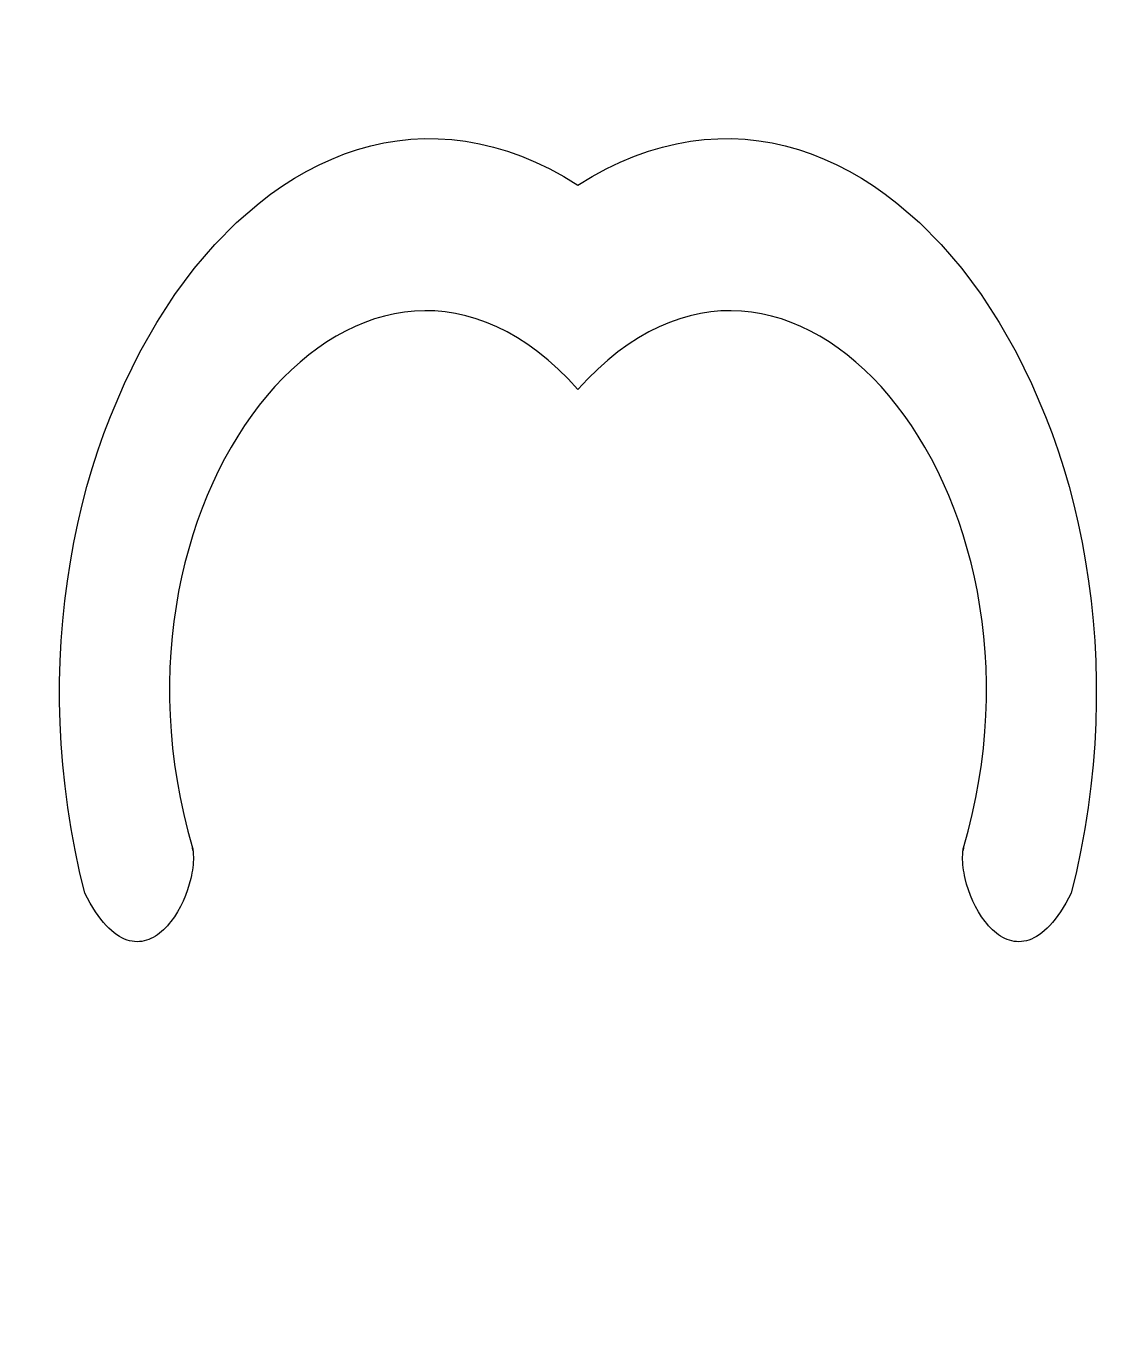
# Model space of a CAD drawing. Header units: centimetres. Extents: x -9.1 to 5.1, y -12.3 to 13.3.
# Drawn here: x -3.985 to -2.756, y 5.978 to 7.458 of the extents above; entities that cross this region are included whole.
import ezdxf

# ---------------------------------------------------------------- set-up
doc = ezdxf.new("R2010")
doc.units = ezdxf.units.CM
doc.header["$MEASUREMENT"] = 0
doc.layers.add('layer 1', color=7, linetype='Continuous')

msp = doc.modelspace()

# ---------------------------------------------------------------- linework, layer by layer
at = {"layer": 'layer 1', "color": 177}
for points, knots in [([(5.08841, 0.68839), (5.08841, 0.68839), (-9.09402, 0.68839), (-9.09402, 0.68839), (-9.09402, 0.68839), (-9.09402, 0.68839), (-9.09402, 13.34418), (-9.09402, 13.34418), (-9.09402, 13.34418), (-9.09402, 13.34418), (5.0911, 13.34418), (5.0911, 13.34418), (5.0911, 13.34418), (5.0911, 13.34418), (5.0911, 0.68839), (5.0911, 0.68839), (5.0911, 0.68839), (5.0911, 0.68839), (5.08841, 0.68839), (5.08841, 0.68839)], [0, 0, 0, 0, 0.1666667, 0.1666667, 0.1666667, 0.1666667, 0.3333333, 0.3333333, 0.3333333, 0.3333333, 0.5, 0.5, 0.5, 0.5, 0.6666667, 0.6666667, 0.6666667, 0.6666667, 1, 1, 1, 1]), ([(-3.36368, 7.27854), (-3.36368, 7.27854), (-3.37958, 7.28825), (-3.37958, 7.28825), (-3.37958, 7.28825), (-3.37958, 7.28825), (-3.39546, 7.29694), (-3.39546, 7.29694), (-3.39546, 7.29694), (-3.39546, 7.29694), (-3.41135, 7.30459), (-3.41135, 7.30459), (-3.41135, 7.30459), (-3.41135, 7.30459), (-3.42721, 7.31125), (-3.42721, 7.31125), (-3.42721, 7.31125), (-3.42721, 7.31125), (-3.44304, 7.31692), (-3.44304, 7.31692), (-3.44304, 7.31692), (-3.44304, 7.31692), (-3.45883, 7.32162), (-3.45883, 7.32162), (-3.45883, 7.32162), (-3.45883, 7.32162), (-3.47455, 7.32537), (-3.47455, 7.32537), (-3.47455, 7.32537), (-3.47455, 7.32537), (-3.49023, 7.32817), (-3.49023, 7.32817), (-3.49023, 7.32817), (-3.49023, 7.32817), (-3.50581, 7.33006), (-3.50581, 7.33006), (-3.50581, 7.33006), (-3.50581, 7.33006), (-3.52131, 7.33103), (-3.52131, 7.33103), (-3.52131, 7.33103), (-3.52131, 7.33103), (-3.53672, 7.33112), (-3.53672, 7.33112), (-3.53672, 7.33112), (-3.53672, 7.33112), (-3.55202, 7.33033), (-3.55202, 7.33033), (-3.55202, 7.33033), (-3.55202, 7.33033), (-3.56721, 7.32868), (-3.56721, 7.32868), (-3.56721, 7.32868), (-3.56721, 7.32868), (-3.58224, 7.3262), (-3.58224, 7.3262), (-3.58224, 7.3262), (-3.58224, 7.3262), (-3.59714, 7.32287), (-3.59714, 7.32287), (-3.59714, 7.32287), (-3.59714, 7.32287), (-3.61189, 7.31875), (-3.61189, 7.31875), (-3.61189, 7.31875), (-3.61189, 7.31875), (-3.62647, 7.31382), (-3.62647, 7.31382), (-3.62647, 7.31382), (-3.62647, 7.31382), (-3.64087, 7.30812), (-3.64087, 7.30812), (-3.64087, 7.30812), (-3.64087, 7.30812), (-3.65508, 7.30166), (-3.65508, 7.30166), (-3.65508, 7.30166), (-3.65508, 7.30166), (-3.66909, 7.29445), (-3.66909, 7.29445), (-3.66909, 7.29445), (-3.66909, 7.29445), (-3.68289, 7.28651), (-3.68289, 7.28651), (-3.68289, 7.28651), (-3.68289, 7.28651), (-3.69648, 7.27785), (-3.69648, 7.27785), (-3.69648, 7.27785), (-3.69648, 7.27785), (-3.70984, 7.2685), (-3.70984, 7.2685), (-3.70984, 7.2685), (-3.70984, 7.2685), (-3.72294, 7.25847), (-3.72294, 7.25847), (-3.72294, 7.25847), (-3.72294, 7.25847), (-3.74837, 7.23641), (-3.74837, 7.23641), (-3.74837, 7.23641), (-3.74837, 7.23641), (-3.77269, 7.21181), (-3.77269, 7.21181), (-3.77269, 7.21181), (-3.77269, 7.21181), (-3.79583, 7.1848), (-3.79583, 7.1848), (-3.79583, 7.1848), (-3.79583, 7.1848), (-3.81768, 7.15552), (-3.81768, 7.15552), (-3.81768, 7.15552), (-3.81768, 7.15552), (-3.83814, 7.12407), (-3.83814, 7.12407), (-3.83814, 7.12407), (-3.83814, 7.12407), (-3.85713, 7.09061), (-3.85713, 7.09061), (-3.85713, 7.09061), (-3.85713, 7.09061), (-3.87459, 7.05524), (-3.87459, 7.05524), (-3.87459, 7.05524), (-3.87459, 7.05524), (-3.89038, 7.01811), (-3.89038, 7.01811), (-3.89038, 7.01811), (-3.89038, 7.01811), (-3.89764, 6.99892), (-3.89764, 6.99892), (-3.89764, 6.99892), (-3.89764, 6.99892), (-3.90445, 6.97934), (-3.90445, 6.97934), (-3.90445, 6.97934), (-3.90445, 6.97934), (-3.9108, 6.95936), (-3.9108, 6.95936), (-3.9108, 6.95936), (-3.9108, 6.95936), (-3.91669, 6.93904), (-3.91669, 6.93904), (-3.91669, 6.93904), (-3.91669, 6.93904), (-3.9221, 6.91837), (-3.9221, 6.91837), (-3.9221, 6.91837), (-3.9221, 6.91837), (-3.92703, 6.89737), (-3.92703, 6.89737), (-3.92703, 6.89737), (-3.92703, 6.89737), (-3.93144, 6.87605), (-3.93144, 6.87605), (-3.93144, 6.87605), (-3.93144, 6.87605), (-3.93535, 6.85443), (-3.93535, 6.85443), (-3.93535, 6.85443), (-3.93535, 6.85443), (-3.93874, 6.83253), (-3.93874, 6.83253), (-3.93874, 6.83253), (-3.93874, 6.83253), (-3.94159, 6.81037), (-3.94159, 6.81037), (-3.94159, 6.81037), (-3.94159, 6.81037), (-3.9439, 6.78795), (-3.9439, 6.78795), (-3.9439, 6.78795), (-3.9439, 6.78795), (-3.94566, 6.7653), (-3.94566, 6.7653), (-3.94566, 6.7653), (-3.94566, 6.7653), (-3.94684, 6.74244), (-3.94684, 6.74244), (-3.94684, 6.74244), (-3.94684, 6.74244), (-3.94746, 6.71937), (-3.94746, 6.71937), (-3.94746, 6.71937), (-3.94746, 6.71937), (-3.94747, 6.69611), (-3.94747, 6.69611), (-3.94747, 6.69611), (-3.94747, 6.69611), (-3.94689, 6.67268), (-3.94689, 6.67268), (-3.94689, 6.67268), (-3.94689, 6.67268), (-3.94569, 6.64911), (-3.94569, 6.64911), (-3.94569, 6.64911), (-3.94569, 6.64911), (-3.94387, 6.62539), (-3.94387, 6.62539), (-3.94387, 6.62539), (-3.94387, 6.62539), (-3.94141, 6.60154), (-3.94141, 6.60154), (-3.94141, 6.60154), (-3.94141, 6.60154), (-3.93831, 6.57761), (-3.93831, 6.57761), (-3.93831, 6.57761), (-3.93831, 6.57761), (-3.93456, 6.55356), (-3.93456, 6.55356), (-3.93456, 6.55356), (-3.93456, 6.55356), (-3.93014, 6.52945), (-3.93014, 6.52945), (-3.93014, 6.52945), (-3.93014, 6.52945), (-3.92504, 6.50529), (-3.92504, 6.50529), (-3.92504, 6.50529), (-3.92504, 6.50529), (-3.91925, 6.48107), (-3.91925, 6.48107), (-3.91925, 6.48107), (-3.91925, 6.48107), (-3.91317, 6.46987), (-3.91317, 6.46987), (-3.91317, 6.46987), (-3.91317, 6.46987), (-3.91013, 6.46481), (-3.91013, 6.46481), (-3.91013, 6.46481), (-3.91013, 6.46481), (-3.90709, 6.4601), (-3.90709, 6.4601), (-3.90709, 6.4601), (-3.90709, 6.4601), (-3.90405, 6.45572), (-3.90405, 6.45572), (-3.90405, 6.45572), (-3.90405, 6.45572), (-3.90103, 6.4517), (-3.90103, 6.4517), (-3.90103, 6.4517), (-3.90103, 6.4517), (-3.898, 6.44799), (-3.898, 6.44799), (-3.898, 6.44799), (-3.898, 6.44799), (-3.89501, 6.4446), (-3.89501, 6.4446), (-3.89501, 6.4446), (-3.89501, 6.4446), (-3.89201, 6.44154), (-3.89201, 6.44154), (-3.89201, 6.44154), (-3.89201, 6.44154), (-3.88902, 6.43876), (-3.88902, 6.43876), (-3.88902, 6.43876), (-3.88902, 6.43876), (-3.88606, 6.4363), (-3.88606, 6.4363), (-3.88606, 6.4363), (-3.88606, 6.4363), (-3.88311, 6.43412), (-3.88311, 6.43412), (-3.88311, 6.43412), (-3.88311, 6.43412), (-3.88018, 6.43222), (-3.88018, 6.43222), (-3.88018, 6.43222), (-3.88018, 6.43222), (-3.87726, 6.4306), (-3.87726, 6.4306), (-3.87726, 6.4306), (-3.87726, 6.4306), (-3.87438, 6.42925), (-3.87438, 6.42925), (-3.87438, 6.42925), (-3.87438, 6.42925), (-3.87151, 6.42815), (-3.87151, 6.42815), (-3.87151, 6.42815), (-3.87151, 6.42815), (-3.86867, 6.42731), (-3.86867, 6.42731), (-3.86867, 6.42731), (-3.86867, 6.42731), (-3.86586, 6.42671), (-3.86586, 6.42671), (-3.86586, 6.42671), (-3.86586, 6.42671), (-3.86307, 6.42635), (-3.86307, 6.42635), (-3.86307, 6.42635), (-3.86307, 6.42635), (-3.86032, 6.42623), (-3.86032, 6.42623), (-3.86032, 6.42623), (-3.86032, 6.42623), (-3.85762, 6.42631), (-3.85762, 6.42631), (-3.85762, 6.42631), (-3.85762, 6.42631), (-3.85493, 6.42661), (-3.85493, 6.42661), (-3.85493, 6.42661), (-3.85493, 6.42661), (-3.85228, 6.42712), (-3.85228, 6.42712), (-3.85228, 6.42712), (-3.85228, 6.42712), (-3.84969, 6.42784), (-3.84969, 6.42784), (-3.84969, 6.42784), (-3.84969, 6.42784), (-3.84712, 6.42874), (-3.84712, 6.42874), (-3.84712, 6.42874), (-3.84712, 6.42874), (-3.8446, 6.42982), (-3.8446, 6.42982), (-3.8446, 6.42982), (-3.8446, 6.42982), (-3.84212, 6.43109), (-3.84212, 6.43109), (-3.84212, 6.43109), (-3.84212, 6.43109), (-3.83969, 6.43251), (-3.83969, 6.43251), (-3.83969, 6.43251), (-3.83969, 6.43251), (-3.8373, 6.4341), (-3.8373, 6.4341), (-3.8373, 6.4341), (-3.8373, 6.4341), (-3.83497, 6.43584), (-3.83497, 6.43584), (-3.83497, 6.43584), (-3.83497, 6.43584), (-3.8327, 6.43772), (-3.8327, 6.43772), (-3.8327, 6.43772), (-3.8327, 6.43772), (-3.83046, 6.43975), (-3.83046, 6.43975), (-3.83046, 6.43975), (-3.83046, 6.43975), (-3.82829, 6.44191), (-3.82829, 6.44191), (-3.82829, 6.44191), (-3.82829, 6.44191), (-3.82616, 6.44419), (-3.82616, 6.44419), (-3.82616, 6.44419), (-3.82616, 6.44419), (-3.8241, 6.44659), (-3.8241, 6.44659), (-3.8241, 6.44659), (-3.8241, 6.44659), (-3.8221, 6.44908), (-3.8221, 6.44908), (-3.8221, 6.44908), (-3.8221, 6.44908), (-3.8183, 6.45438), (-3.8183, 6.45438), (-3.8183, 6.45438), (-3.8183, 6.45438), (-3.81474, 6.46001), (-3.81474, 6.46001), (-3.81474, 6.46001), (-3.81474, 6.46001), (-3.81146, 6.46592), (-3.81146, 6.46592), (-3.81146, 6.46592), (-3.81146, 6.46592), (-3.80849, 6.47206), (-3.80849, 6.47206), (-3.80849, 6.47206), (-3.80849, 6.47206), (-3.80582, 6.47834), (-3.80582, 6.47834), (-3.80582, 6.47834), (-3.80582, 6.47834), (-3.80347, 6.48473), (-3.80347, 6.48473), (-3.80347, 6.48473), (-3.80347, 6.48473), (-3.80144, 6.49116), (-3.80144, 6.49116), (-3.80144, 6.49116), (-3.80144, 6.49116), (-3.79975, 6.49754), (-3.79975, 6.49754), (-3.79975, 6.49754), (-3.79975, 6.49754), (-3.79907, 6.5007), (-3.79907, 6.5007), (-3.79907, 6.5007), (-3.79907, 6.5007), (-3.79845, 6.50384), (-3.79845, 6.50384), (-3.79845, 6.50384), (-3.79845, 6.50384), (-3.79794, 6.50694), (-3.79794, 6.50694), (-3.79794, 6.50694), (-3.79794, 6.50694), (-3.79752, 6.51), (-3.79752, 6.51), (-3.79752, 6.51), (-3.79752, 6.51), (-3.7972, 6.513), (-3.7972, 6.513), (-3.7972, 6.513), (-3.7972, 6.513), (-3.79699, 6.51595), (-3.79699, 6.51595), (-3.79699, 6.51595), (-3.79699, 6.51595), (-3.79688, 6.51884), (-3.79688, 6.51884), (-3.79688, 6.51884), (-3.79688, 6.51884), (-3.79685, 6.52164), (-3.79685, 6.52164), (-3.79685, 6.52164), (-3.79685, 6.52164), (-3.79694, 6.52435), (-3.79694, 6.52435), (-3.79694, 6.52435), (-3.79694, 6.52435), (-3.79714, 6.52699), (-3.79714, 6.52699), (-3.79714, 6.52699), (-3.79714, 6.52699), (-3.79728, 6.52826), (-3.79728, 6.52826), (-3.79728, 6.52826), (-3.79728, 6.52826), (-3.79745, 6.52953), (-3.79745, 6.52953), (-3.79745, 6.52953), (-3.79745, 6.52953), (-3.79787, 6.53195), (-3.79787, 6.53195), (-3.79787, 6.53195), (-3.79787, 6.53195), (-3.79745, 6.52953), (-3.79745, 6.52953), (-3.79745, 6.52953), (-3.79745, 6.52953), (-3.79764, 6.53074), (-3.79764, 6.53074), (-3.79764, 6.53074), (-3.79764, 6.53074), (-3.79787, 6.53195), (-3.79787, 6.53195), (-3.79787, 6.53195), (-3.79787, 6.53195), (-3.80314, 6.55089), (-3.80314, 6.55089), (-3.80314, 6.55089), (-3.80314, 6.55089), (-3.80778, 6.56977), (-3.80778, 6.56977), (-3.80778, 6.56977), (-3.80778, 6.56977), (-3.8118, 6.58859), (-3.8118, 6.58859), (-3.8118, 6.58859), (-3.8118, 6.58859), (-3.81523, 6.60734), (-3.81523, 6.60734), (-3.81523, 6.60734), (-3.81523, 6.60734), (-3.81805, 6.62598), (-3.81805, 6.62598), (-3.81805, 6.62598), (-3.81805, 6.62598), (-3.8203, 6.64451), (-3.8203, 6.64451), (-3.8203, 6.64451), (-3.8203, 6.64451), (-3.82199, 6.66292), (-3.82199, 6.66292), (-3.82199, 6.66292), (-3.82199, 6.66292), (-3.82311, 6.6812), (-3.82311, 6.6812), (-3.82311, 6.6812), (-3.82311, 6.6812), (-3.82369, 6.69931), (-3.82369, 6.69931), (-3.82369, 6.69931), (-3.82369, 6.69931), (-3.82374, 6.71727), (-3.82374, 6.71727), (-3.82374, 6.71727), (-3.82374, 6.71727), (-3.82325, 6.73504), (-3.82325, 6.73504), (-3.82325, 6.73504), (-3.82325, 6.73504), (-3.82228, 6.75261), (-3.82228, 6.75261), (-3.82228, 6.75261), (-3.82228, 6.75261), (-3.82079, 6.76999), (-3.82079, 6.76999), (-3.82079, 6.76999), (-3.82079, 6.76999), (-3.81883, 6.78713), (-3.81883, 6.78713), (-3.81883, 6.78713), (-3.81883, 6.78713), (-3.81638, 6.80403), (-3.81638, 6.80403), (-3.81638, 6.80403), (-3.81638, 6.80403), (-3.81348, 6.82069), (-3.81348, 6.82069), (-3.81348, 6.82069), (-3.81348, 6.82069), (-3.81013, 6.83709), (-3.81013, 6.83709), (-3.81013, 6.83709), (-3.81013, 6.83709), (-3.80633, 6.8532), (-3.80633, 6.8532), (-3.80633, 6.8532), (-3.80633, 6.8532), (-3.80212, 6.86902), (-3.80212, 6.86902), (-3.80212, 6.86902), (-3.80212, 6.86902), (-3.79749, 6.88453), (-3.79749, 6.88453), (-3.79749, 6.88453), (-3.79749, 6.88453), (-3.79247, 6.89972), (-3.79247, 6.89972), (-3.79247, 6.89972), (-3.79247, 6.89972), (-3.78702, 6.91458), (-3.78702, 6.91458), (-3.78702, 6.91458), (-3.78702, 6.91458), (-3.78122, 6.92909), (-3.78122, 6.92909), (-3.78122, 6.92909), (-3.78122, 6.92909), (-3.77506, 6.94323), (-3.77506, 6.94323), (-3.77506, 6.94323), (-3.77506, 6.94323), (-3.76853, 6.95699), (-3.76853, 6.95699), (-3.76853, 6.95699), (-3.76853, 6.95699), (-3.76166, 6.97036), (-3.76166, 6.97036), (-3.76166, 6.97036), (-3.76166, 6.97036), (-3.75446, 6.98332), (-3.75446, 6.98332), (-3.75446, 6.98332), (-3.75446, 6.98332), (-3.74693, 6.99587), (-3.74693, 6.99587), (-3.74693, 6.99587), (-3.74693, 6.99587), (-3.73911, 7.00798), (-3.73911, 7.00798), (-3.73911, 7.00798), (-3.73911, 7.00798), (-3.73099, 7.01964), (-3.73099, 7.01964), (-3.73099, 7.01964), (-3.73099, 7.01964), (-3.72259, 7.03084), (-3.72259, 7.03084), (-3.72259, 7.03084), (-3.72259, 7.03084), (-3.71391, 7.04157), (-3.71391, 7.04157), (-3.71391, 7.04157), (-3.71391, 7.04157), (-3.70496, 7.05179), (-3.70496, 7.05179), (-3.70496, 7.05179), (-3.70496, 7.05179), (-3.69578, 7.06151), (-3.69578, 7.06151), (-3.69578, 7.06151), (-3.69578, 7.06151), (-3.68635, 7.07071), (-3.68635, 7.07071), (-3.68635, 7.07071), (-3.68635, 7.07071), (-3.67672, 7.07939), (-3.67672, 7.07939), (-3.67672, 7.07939), (-3.67672, 7.07939), (-3.66686, 7.08752), (-3.66686, 7.08752), (-3.66686, 7.08752), (-3.66686, 7.08752), (-3.65681, 7.09507), (-3.65681, 7.09507), (-3.65681, 7.09507), (-3.65681, 7.09507), (-3.64655, 7.10207), (-3.64655, 7.10207), (-3.64655, 7.10207), (-3.64655, 7.10207), (-3.63612, 7.10846), (-3.63612, 7.10846), (-3.63612, 7.10846), (-3.63612, 7.10846), (-3.62554, 7.11426), (-3.62554, 7.11426), (-3.62554, 7.11426), (-3.62554, 7.11426), (-3.61479, 7.11943), (-3.61479, 7.11943), (-3.61479, 7.11943), (-3.61479, 7.11943), (-3.6039, 7.12398), (-3.6039, 7.12398), (-3.6039, 7.12398), (-3.6039, 7.12398), (-3.59288, 7.12787), (-3.59288, 7.12787), (-3.59288, 7.12787), (-3.59288, 7.12787), (-3.58177, 7.13111), (-3.58177, 7.13111), (-3.58177, 7.13111), (-3.58177, 7.13111), (-3.57052, 7.13367), (-3.57052, 7.13367), (-3.57052, 7.13367), (-3.57052, 7.13367), (-3.55919, 7.13554), (-3.55919, 7.13554), (-3.55919, 7.13554), (-3.55919, 7.13554), (-3.54777, 7.13672), (-3.54777, 7.13672), (-3.54777, 7.13672), (-3.54777, 7.13672), (-3.53628, 7.13717), (-3.53628, 7.13717), (-3.53628, 7.13717), (-3.53628, 7.13717), (-3.52475, 7.13689), (-3.52475, 7.13689), (-3.52475, 7.13689), (-3.52475, 7.13689), (-3.51316, 7.13587), (-3.51316, 7.13587), (-3.51316, 7.13587), (-3.51316, 7.13587), (-3.50154, 7.13408), (-3.50154, 7.13408), (-3.50154, 7.13408), (-3.50154, 7.13408), (-3.48989, 7.13153), (-3.48989, 7.13153), (-3.48989, 7.13153), (-3.48989, 7.13153), (-3.47823, 7.12818), (-3.47823, 7.12818), (-3.47823, 7.12818), (-3.47823, 7.12818), (-3.46658, 7.12404), (-3.46658, 7.12404), (-3.46658, 7.12404), (-3.46658, 7.12404), (-3.45493, 7.11908), (-3.45493, 7.11908), (-3.45493, 7.11908), (-3.45493, 7.11908), (-3.44331, 7.1133), (-3.44331, 7.1133), (-3.44331, 7.1133), (-3.44331, 7.1133), (-3.43172, 7.10666), (-3.43172, 7.10666), (-3.43172, 7.10666), (-3.43172, 7.10666), (-3.4202, 7.09917), (-3.4202, 7.09917), (-3.4202, 7.09917), (-3.4202, 7.09917), (-3.40872, 7.0908), (-3.40872, 7.0908), (-3.40872, 7.0908), (-3.40872, 7.0908), (-3.39732, 7.08155), (-3.39732, 7.08155), (-3.39732, 7.08155), (-3.39732, 7.08155), (-3.386, 7.0714), (-3.386, 7.0714), (-3.386, 7.0714), (-3.386, 7.0714), (-3.37479, 7.06034), (-3.37479, 7.06034), (-3.37479, 7.06034), (-3.37479, 7.06034), (-3.36368, 7.04834), (-3.36368, 7.04834), (-3.36368, 7.04834), (-3.36368, 7.04834), (-3.35255, 7.06034), (-3.35255, 7.06034), (-3.35255, 7.06034), (-3.35255, 7.06034), (-3.34134, 7.0714), (-3.34134, 7.0714), (-3.34134, 7.0714), (-3.34134, 7.0714), (-3.33003, 7.08155), (-3.33003, 7.08155), (-3.33003, 7.08155), (-3.33003, 7.08155), (-3.31862, 7.0908), (-3.31862, 7.0908), (-3.31862, 7.0908), (-3.31862, 7.0908), (-3.30716, 7.09917), (-3.30716, 7.09917), (-3.30716, 7.09917), (-3.30716, 7.09917), (-3.29562, 7.10666), (-3.29562, 7.10666), (-3.29562, 7.10666), (-3.29562, 7.10666), (-3.28404, 7.1133), (-3.28404, 7.1133), (-3.28404, 7.1133), (-3.28404, 7.1133), (-3.27243, 7.11908), (-3.27243, 7.11908), (-3.27243, 7.11908), (-3.27243, 7.11908), (-3.26078, 7.12404), (-3.26078, 7.12404), (-3.26078, 7.12404), (-3.26078, 7.12404), (-3.24913, 7.12818), (-3.24913, 7.12818), (-3.24913, 7.12818), (-3.24913, 7.12818), (-3.23747, 7.13153), (-3.23747, 7.13153), (-3.23747, 7.13153), (-3.23747, 7.13153), (-3.22582, 7.13408), (-3.22582, 7.13408), (-3.22582, 7.13408), (-3.22582, 7.13408), (-3.2142, 7.13587), (-3.2142, 7.13587), (-3.2142, 7.13587), (-3.2142, 7.13587), (-3.20261, 7.13689), (-3.20261, 7.13689), (-3.20261, 7.13689), (-3.20261, 7.13689), (-3.19106, 7.13717), (-3.19106, 7.13717), (-3.19106, 7.13717), (-3.19106, 7.13717), (-3.17959, 7.13672), (-3.17959, 7.13672), (-3.17959, 7.13672), (-3.17959, 7.13672), (-3.16816, 7.13554), (-3.16816, 7.13554), (-3.16816, 7.13554), (-3.16816, 7.13554), (-3.15683, 7.13367), (-3.15683, 7.13367), (-3.15683, 7.13367), (-3.15683, 7.13367), (-3.14559, 7.13111), (-3.14559, 7.13111), (-3.14559, 7.13111), (-3.14559, 7.13111), (-3.13447, 7.12787), (-3.13447, 7.12787), (-3.13447, 7.12787), (-3.13447, 7.12787), (-3.12346, 7.12398), (-3.12346, 7.12398), (-3.12346, 7.12398), (-3.12346, 7.12398), (-3.11256, 7.11943), (-3.11256, 7.11943), (-3.11256, 7.11943), (-3.11256, 7.11943), (-3.10182, 7.11426), (-3.10182, 7.11426), (-3.10182, 7.11426), (-3.10182, 7.11426), (-3.09123, 7.10846), (-3.09123, 7.10846), (-3.09123, 7.10846), (-3.09123, 7.10846), (-3.08081, 7.10207), (-3.08081, 7.10207), (-3.08081, 7.10207), (-3.08081, 7.10207), (-3.07055, 7.09507), (-3.07055, 7.09507), (-3.07055, 7.09507), (-3.07055, 7.09507), (-3.0605, 7.08752), (-3.0605, 7.08752), (-3.0605, 7.08752), (-3.0605, 7.08752), (-3.05064, 7.07939), (-3.05064, 7.07939), (-3.05064, 7.07939), (-3.05064, 7.07939), (-3.04099, 7.07071), (-3.04099, 7.07071), (-3.04099, 7.07071), (-3.04099, 7.07071), (-3.03157, 7.06151), (-3.03157, 7.06151), (-3.03157, 7.06151), (-3.03157, 7.06151), (-3.02238, 7.05179), (-3.02238, 7.05179), (-3.02238, 7.05179), (-3.02238, 7.05179), (-3.01344, 7.04157), (-3.01344, 7.04157), (-3.01344, 7.04157), (-3.01344, 7.04157), (-3.00477, 7.03084), (-3.00477, 7.03084), (-3.00477, 7.03084), (-3.00477, 7.03084), (-2.99637, 7.01964), (-2.99637, 7.01964), (-2.99637, 7.01964), (-2.99637, 7.01964), (-2.98823, 7.00798), (-2.98823, 7.00798), (-2.98823, 7.00798), (-2.98823, 7.00798), (-2.98041, 6.99587), (-2.98041, 6.99587), (-2.98041, 6.99587), (-2.98041, 6.99587), (-2.97289, 6.98332), (-2.97289, 6.98332), (-2.97289, 6.98332), (-2.97289, 6.98332), (-2.9657, 6.97036), (-2.9657, 6.97036), (-2.9657, 6.97036), (-2.9657, 6.97036), (-2.95883, 6.95699), (-2.95883, 6.95699), (-2.95883, 6.95699), (-2.95883, 6.95699), (-2.9523, 6.94323), (-2.9523, 6.94323), (-2.9523, 6.94323), (-2.9523, 6.94323), (-2.94614, 6.92909), (-2.94614, 6.92909), (-2.94614, 6.92909), (-2.94614, 6.92909), (-2.94033, 6.91458), (-2.94033, 6.91458), (-2.94033, 6.91458), (-2.94033, 6.91458), (-2.93489, 6.89972), (-2.93489, 6.89972), (-2.93489, 6.89972), (-2.93489, 6.89972), (-2.92987, 6.88453), (-2.92987, 6.88453), (-2.92987, 6.88453), (-2.92987, 6.88453), (-2.92524, 6.86902), (-2.92524, 6.86902), (-2.92524, 6.86902), (-2.92524, 6.86902), (-2.92102, 6.8532), (-2.92102, 6.8532), (-2.92102, 6.8532), (-2.92102, 6.8532), (-2.91723, 6.83709), (-2.91723, 6.83709), (-2.91723, 6.83709), (-2.91723, 6.83709), (-2.91388, 6.82069), (-2.91388, 6.82069), (-2.91388, 6.82069), (-2.91388, 6.82069), (-2.91098, 6.80403), (-2.91098, 6.80403), (-2.91098, 6.80403), (-2.91098, 6.80403), (-2.90853, 6.78713), (-2.90853, 6.78713), (-2.90853, 6.78713), (-2.90853, 6.78713), (-2.90657, 6.76999), (-2.90657, 6.76999), (-2.90657, 6.76999), (-2.90657, 6.76999), (-2.90508, 6.75261), (-2.90508, 6.75261), (-2.90508, 6.75261), (-2.90508, 6.75261), (-2.90411, 6.73504), (-2.90411, 6.73504), (-2.90411, 6.73504), (-2.90411, 6.73504), (-2.90362, 6.71727), (-2.90362, 6.71727), (-2.90362, 6.71727), (-2.90362, 6.71727), (-2.90367, 6.69931), (-2.90367, 6.69931), (-2.90367, 6.69931), (-2.90367, 6.69931), (-2.90424, 6.6812), (-2.90424, 6.6812), (-2.90424, 6.6812), (-2.90424, 6.6812), (-2.90537, 6.66292), (-2.90537, 6.66292), (-2.90537, 6.66292), (-2.90537, 6.66292), (-2.90704, 6.64451), (-2.90704, 6.64451), (-2.90704, 6.64451), (-2.90704, 6.64451), (-2.90929, 6.62598), (-2.90929, 6.62598), (-2.90929, 6.62598), (-2.90929, 6.62598), (-2.91212, 6.60734), (-2.91212, 6.60734), (-2.91212, 6.60734), (-2.91212, 6.60734), (-2.91556, 6.58859), (-2.91556, 6.58859), (-2.91556, 6.58859), (-2.91556, 6.58859), (-2.91957, 6.56977), (-2.91957, 6.56977), (-2.91957, 6.56977), (-2.91957, 6.56977), (-2.92422, 6.55089), (-2.92422, 6.55089), (-2.92422, 6.55089), (-2.92422, 6.55089), (-2.92948, 6.53195), (-2.92948, 6.53195), (-2.92948, 6.53195), (-2.92948, 6.53195), (-2.92972, 6.53074), (-2.92972, 6.53074), (-2.92972, 6.53074), (-2.92972, 6.53074), (-2.9299, 6.52953), (-2.9299, 6.52953), (-2.9299, 6.52953), (-2.9299, 6.52953), (-2.92948, 6.53195), (-2.92948, 6.53195), (-2.92948, 6.53195), (-2.92948, 6.53195), (-2.9299, 6.52953), (-2.9299, 6.52953), (-2.9299, 6.52953), (-2.9299, 6.52953), (-2.93007, 6.52826), (-2.93007, 6.52826), (-2.93007, 6.52826), (-2.93007, 6.52826), (-2.9302, 6.52699), (-2.9302, 6.52699), (-2.9302, 6.52699), (-2.9302, 6.52699), (-2.9304, 6.52435), (-2.9304, 6.52435), (-2.9304, 6.52435), (-2.9304, 6.52435), (-2.93049, 6.52164), (-2.93049, 6.52164), (-2.93049, 6.52164), (-2.93049, 6.52164), (-2.93048, 6.51884), (-2.93048, 6.51884), (-2.93048, 6.51884), (-2.93048, 6.51884), (-2.93035, 6.51595), (-2.93035, 6.51595), (-2.93035, 6.51595), (-2.93035, 6.51595), (-2.93015, 6.513), (-2.93015, 6.513), (-2.93015, 6.513), (-2.93015, 6.513), (-2.92983, 6.51), (-2.92983, 6.51), (-2.92983, 6.51), (-2.92983, 6.51), (-2.9294, 6.50694), (-2.9294, 6.50694), (-2.9294, 6.50694), (-2.9294, 6.50694), (-2.92889, 6.50384), (-2.92889, 6.50384), (-2.92889, 6.50384), (-2.92889, 6.50384), (-2.92829, 6.5007), (-2.92829, 6.5007), (-2.92829, 6.5007), (-2.92829, 6.5007), (-2.92759, 6.49754), (-2.92759, 6.49754), (-2.92759, 6.49754), (-2.92759, 6.49754), (-2.92592, 6.49116), (-2.92592, 6.49116), (-2.92592, 6.49116), (-2.92592, 6.49116), (-2.92389, 6.48473), (-2.92389, 6.48473), (-2.92389, 6.48473), (-2.92389, 6.48473), (-2.92154, 6.47834), (-2.92154, 6.47834), (-2.92154, 6.47834), (-2.92154, 6.47834), (-2.91887, 6.47206), (-2.91887, 6.47206), (-2.91887, 6.47206), (-2.91887, 6.47206), (-2.91588, 6.46592), (-2.91588, 6.46592), (-2.91588, 6.46592), (-2.91588, 6.46592), (-2.91261, 6.46001), (-2.91261, 6.46001), (-2.91261, 6.46001), (-2.91261, 6.46001), (-2.90906, 6.45438), (-2.90906, 6.45438), (-2.90906, 6.45438), (-2.90906, 6.45438), (-2.90524, 6.44908), (-2.90524, 6.44908), (-2.90524, 6.44908), (-2.90524, 6.44908), (-2.90326, 6.44659), (-2.90326, 6.44659), (-2.90326, 6.44659), (-2.90326, 6.44659), (-2.90118, 6.44419), (-2.90118, 6.44419), (-2.90118, 6.44419), (-2.90118, 6.44419), (-2.89907, 6.44191), (-2.89907, 6.44191), (-2.89907, 6.44191), (-2.89907, 6.44191), (-2.89689, 6.43975), (-2.89689, 6.43975), (-2.89689, 6.43975), (-2.89689, 6.43975), (-2.89466, 6.43772), (-2.89466, 6.43772), (-2.89466, 6.43772), (-2.89466, 6.43772), (-2.89238, 6.43584), (-2.89238, 6.43584), (-2.89238, 6.43584), (-2.89238, 6.43584), (-2.89005, 6.4341), (-2.89005, 6.4341), (-2.89005, 6.4341), (-2.89005, 6.4341), (-2.88766, 6.43251), (-2.88766, 6.43251), (-2.88766, 6.43251), (-2.88766, 6.43251), (-2.88523, 6.43109), (-2.88523, 6.43109), (-2.88523, 6.43109), (-2.88523, 6.43109), (-2.88276, 6.42982), (-2.88276, 6.42982), (-2.88276, 6.42982), (-2.88276, 6.42982), (-2.88023, 6.42874), (-2.88023, 6.42874), (-2.88023, 6.42874), (-2.88023, 6.42874), (-2.87766, 6.42784), (-2.87766, 6.42784), (-2.87766, 6.42784), (-2.87766, 6.42784), (-2.87506, 6.42712), (-2.87506, 6.42712), (-2.87506, 6.42712), (-2.87506, 6.42712), (-2.87242, 6.42661), (-2.87242, 6.42661), (-2.87242, 6.42661), (-2.87242, 6.42661), (-2.86974, 6.42631), (-2.86974, 6.42631), (-2.86974, 6.42631), (-2.86974, 6.42631), (-2.86702, 6.42623), (-2.86702, 6.42623), (-2.86702, 6.42623), (-2.86702, 6.42623), (-2.86427, 6.42635), (-2.86427, 6.42635), (-2.86427, 6.42635), (-2.86427, 6.42635), (-2.8615, 6.42671), (-2.8615, 6.42671), (-2.8615, 6.42671), (-2.8615, 6.42671), (-2.85869, 6.42731), (-2.85869, 6.42731), (-2.85869, 6.42731), (-2.85869, 6.42731), (-2.85585, 6.42815), (-2.85585, 6.42815), (-2.85585, 6.42815), (-2.85585, 6.42815), (-2.85297, 6.42925), (-2.85297, 6.42925), (-2.85297, 6.42925), (-2.85297, 6.42925), (-2.85009, 6.4306), (-2.85009, 6.4306), (-2.85009, 6.4306), (-2.85009, 6.4306), (-2.84718, 6.43222), (-2.84718, 6.43222), (-2.84718, 6.43222), (-2.84718, 6.43222), (-2.84424, 6.43412), (-2.84424, 6.43412), (-2.84424, 6.43412), (-2.84424, 6.43412), (-2.8413, 6.4363), (-2.8413, 6.4363), (-2.8413, 6.4363), (-2.8413, 6.4363), (-2.83834, 6.43876), (-2.83834, 6.43876), (-2.83834, 6.43876), (-2.83834, 6.43876), (-2.83534, 6.44154), (-2.83534, 6.44154), (-2.83534, 6.44154), (-2.83534, 6.44154), (-2.83235, 6.4446), (-2.83235, 6.4446), (-2.83235, 6.4446), (-2.83235, 6.4446), (-2.82934, 6.44799), (-2.82934, 6.44799), (-2.82934, 6.44799), (-2.82934, 6.44799), (-2.82633, 6.4517), (-2.82633, 6.4517), (-2.82633, 6.4517), (-2.82633, 6.4517), (-2.8233, 6.45572), (-2.8233, 6.45572), (-2.8233, 6.45572), (-2.8233, 6.45572), (-2.82027, 6.4601), (-2.82027, 6.4601), (-2.82027, 6.4601), (-2.82027, 6.4601), (-2.81723, 6.46481), (-2.81723, 6.46481), (-2.81723, 6.46481), (-2.81723, 6.46481), (-2.81419, 6.46987), (-2.81419, 6.46987), (-2.81419, 6.46987), (-2.81419, 6.46987), (-2.8081, 6.48107), (-2.8081, 6.48107), (-2.8081, 6.48107), (-2.8081, 6.48107), (-2.80232, 6.50529), (-2.80232, 6.50529), (-2.80232, 6.50529), (-2.80232, 6.50529), (-2.79721, 6.52945), (-2.79721, 6.52945), (-2.79721, 6.52945), (-2.79721, 6.52945), (-2.79278, 6.55356), (-2.79278, 6.55356), (-2.79278, 6.55356), (-2.79278, 6.55356), (-2.78903, 6.57761), (-2.78903, 6.57761), (-2.78903, 6.57761), (-2.78903, 6.57761), (-2.78594, 6.60154), (-2.78594, 6.60154), (-2.78594, 6.60154), (-2.78594, 6.60154), (-2.78348, 6.62539), (-2.78348, 6.62539), (-2.78348, 6.62539), (-2.78348, 6.62539), (-2.78167, 6.64911), (-2.78167, 6.64911), (-2.78167, 6.64911), (-2.78167, 6.64911), (-2.78047, 6.67268), (-2.78047, 6.67268), (-2.78047, 6.67268), (-2.78047, 6.67268), (-2.77988, 6.69611), (-2.77988, 6.69611), (-2.77988, 6.69611), (-2.77988, 6.69611), (-2.7799, 6.71937), (-2.7799, 6.71937), (-2.7799, 6.71937), (-2.7799, 6.71937), (-2.78052, 6.74244), (-2.78052, 6.74244), (-2.78052, 6.74244), (-2.78052, 6.74244), (-2.7817, 6.7653), (-2.7817, 6.7653), (-2.7817, 6.7653), (-2.7817, 6.7653), (-2.78345, 6.78795), (-2.78345, 6.78795), (-2.78345, 6.78795), (-2.78345, 6.78795), (-2.78576, 6.81037), (-2.78576, 6.81037), (-2.78576, 6.81037), (-2.78576, 6.81037), (-2.78862, 6.83253), (-2.78862, 6.83253), (-2.78862, 6.83253), (-2.78862, 6.83253), (-2.79199, 6.85443), (-2.79199, 6.85443), (-2.79199, 6.85443), (-2.79199, 6.85443), (-2.79591, 6.87605), (-2.79591, 6.87605), (-2.79591, 6.87605), (-2.79591, 6.87605), (-2.80032, 6.89737), (-2.80032, 6.89737), (-2.80032, 6.89737), (-2.80032, 6.89737), (-2.80526, 6.91837), (-2.80526, 6.91837), (-2.80526, 6.91837), (-2.80526, 6.91837), (-2.81065, 6.93904), (-2.81065, 6.93904), (-2.81065, 6.93904), (-2.81065, 6.93904), (-2.81655, 6.95936), (-2.81655, 6.95936), (-2.81655, 6.95936), (-2.81655, 6.95936), (-2.82289, 6.97934), (-2.82289, 6.97934), (-2.82289, 6.97934), (-2.82289, 6.97934), (-2.8297, 6.99892), (-2.8297, 6.99892), (-2.8297, 6.99892), (-2.8297, 6.99892), (-2.83698, 7.01811), (-2.83698, 7.01811), (-2.83698, 7.01811), (-2.83698, 7.01811), (-2.85276, 7.05524), (-2.85276, 7.05524), (-2.85276, 7.05524), (-2.85276, 7.05524), (-2.87021, 7.09061), (-2.87021, 7.09061), (-2.87021, 7.09061), (-2.87021, 7.09061), (-2.88922, 7.12407), (-2.88922, 7.12407), (-2.88922, 7.12407), (-2.88922, 7.12407), (-2.90968, 7.15552), (-2.90968, 7.15552), (-2.90968, 7.15552), (-2.90968, 7.15552), (-2.93152, 7.1848), (-2.93152, 7.1848), (-2.93152, 7.1848), (-2.93152, 7.1848), (-2.95465, 7.21181), (-2.95465, 7.21181), (-2.95465, 7.21181), (-2.95465, 7.21181), (-2.97897, 7.23641), (-2.97897, 7.23641), (-2.97897, 7.23641), (-2.97897, 7.23641), (-3.00442, 7.25847), (-3.00442, 7.25847), (-3.00442, 7.25847), (-3.00442, 7.25847), (-3.01752, 7.2685), (-3.01752, 7.2685), (-3.01752, 7.2685), (-3.01752, 7.2685), (-3.03088, 7.27785), (-3.03088, 7.27785), (-3.03088, 7.27785), (-3.03088, 7.27785), (-3.04445, 7.28651), (-3.04445, 7.28651), (-3.04445, 7.28651), (-3.04445, 7.28651), (-3.05826, 7.29445), (-3.05826, 7.29445), (-3.05826, 7.29445), (-3.05826, 7.29445), (-3.07227, 7.30166), (-3.07227, 7.30166), (-3.07227, 7.30166), (-3.07227, 7.30166), (-3.08649, 7.30812), (-3.08649, 7.30812), (-3.08649, 7.30812), (-3.08649, 7.30812), (-3.10088, 7.31382), (-3.10088, 7.31382), (-3.10088, 7.31382), (-3.10088, 7.31382), (-3.11547, 7.31875), (-3.11547, 7.31875), (-3.11547, 7.31875), (-3.11547, 7.31875), (-3.13021, 7.32287), (-3.13021, 7.32287), (-3.13021, 7.32287), (-3.13021, 7.32287), (-3.1451, 7.3262), (-3.1451, 7.3262), (-3.1451, 7.3262), (-3.1451, 7.3262), (-3.16015, 7.32868), (-3.16015, 7.32868), (-3.16015, 7.32868), (-3.16015, 7.32868), (-3.17534, 7.33033), (-3.17534, 7.33033), (-3.17534, 7.33033), (-3.17534, 7.33033), (-3.19062, 7.33112), (-3.19062, 7.33112), (-3.19062, 7.33112), (-3.19062, 7.33112), (-3.20603, 7.33103), (-3.20603, 7.33103), (-3.20603, 7.33103), (-3.20603, 7.33103), (-3.22154, 7.33006), (-3.22154, 7.33006), (-3.22154, 7.33006), (-3.22154, 7.33006), (-3.23713, 7.32817), (-3.23713, 7.32817), (-3.23713, 7.32817), (-3.23713, 7.32817), (-3.25279, 7.32537), (-3.25279, 7.32537), (-3.25279, 7.32537), (-3.25279, 7.32537), (-3.26853, 7.32162), (-3.26853, 7.32162), (-3.26853, 7.32162), (-3.26853, 7.32162), (-3.28431, 7.31692), (-3.28431, 7.31692), (-3.28431, 7.31692), (-3.28431, 7.31692), (-3.30015, 7.31125), (-3.30015, 7.31125), (-3.30015, 7.31125), (-3.30015, 7.31125), (-3.31601, 7.30459), (-3.31601, 7.30459), (-3.31601, 7.30459), (-3.31601, 7.30459), (-3.33189, 7.29694), (-3.33189, 7.29694), (-3.33189, 7.29694), (-3.33189, 7.29694), (-3.34778, 7.28825), (-3.34778, 7.28825), (-3.34778, 7.28825), (-3.34778, 7.28825), (-3.36368, 7.27854), (-3.36368, 7.27854)], [0, 0, 0, 0, 0.0027855, 0.0027855, 0.0027855, 0.0027855, 0.005571, 0.005571, 0.005571, 0.005571, 0.0083565, 0.0083565, 0.0083565, 0.0083565, 0.0111421, 0.0111421, 0.0111421, 0.0111421, 0.0139276, 0.0139276, 0.0139276, 0.0139276, 0.0167131, 0.0167131, 0.0167131, 0.0167131, 0.0194986, 0.0194986, 0.0194986, 0.0194986, 0.0222841, 0.0222841, 0.0222841, 0.0222841, 0.0250696, 0.0250696, 0.0250696, 0.0250696, 0.0278552, 0.0278552, 0.0278552, 0.0278552, 0.0306407, 0.0306407, 0.0306407, 0.0306407, 0.0334262, 0.0334262, 0.0334262, 0.0334262, 0.0362117, 0.0362117, 0.0362117, 0.0362117, 0.0389972, 0.0389972, 0.0389972, 0.0389972, 0.0417827, 0.0417827, 0.0417827, 0.0417827, 0.0445682, 0.0445682, 0.0445682, 0.0445682, 0.0473538, 0.0473538, 0.0473538, 0.0473538, 0.0501393, 0.0501393, 0.0501393, 0.0501393, 0.0529248, 0.0529248, 0.0529248, 0.0529248, 0.0557103, 0.0557103, 0.0557103, 0.0557103, 0.0584958, 0.0584958, 0.0584958, 0.0584958, 0.0612813, 0.0612813, 0.0612813, 0.0612813, 0.0640669, 0.0640669, 0.0640669, 0.0640669, 0.0668524, 0.0668524, 0.0668524, 0.0668524, 0.0696379, 0.0696379, 0.0696379, 0.0696379, 0.0724234, 0.0724234, 0.0724234, 0.0724234, 0.0752089, 0.0752089, 0.0752089, 0.0752089, 0.0779944, 0.0779944, 0.0779944, 0.0779944, 0.0807799, 0.0807799, 0.0807799, 0.0807799, 0.0835655, 0.0835655, 0.0835655, 0.0835655, 0.086351, 0.086351, 0.086351, 0.086351, 0.0891365, 0.0891365, 0.0891365, 0.0891365, 0.091922, 0.091922, 0.091922, 0.091922, 0.0947075, 0.0947075, 0.0947075, 0.0947075, 0.097493, 0.097493, 0.097493, 0.097493, 0.1002786, 0.1002786, 0.1002786, 0.1002786, 0.1030641, 0.1030641, 0.1030641, 0.1030641, 0.1058496, 0.1058496, 0.1058496, 0.1058496, 0.1086351, 0.1086351, 0.1086351, 0.1086351, 0.1114206, 0.1114206, 0.1114206, 0.1114206, 0.1142061, 0.1142061, 0.1142061, 0.1142061, 0.1169916, 0.1169916, 0.1169916, 0.1169916, 0.1197772, 0.1197772, 0.1197772, 0.1197772, 0.1225627, 0.1225627, 0.1225627, 0.1225627, 0.1253482, 0.1253482, 0.1253482, 0.1253482, 0.1281337, 0.1281337, 0.1281337, 0.1281337, 0.1309192, 0.1309192, 0.1309192, 0.1309192, 0.1337047, 0.1337047, 0.1337047, 0.1337047, 0.1364903, 0.1364903, 0.1364903, 0.1364903, 0.1392758, 0.1392758, 0.1392758, 0.1392758, 0.1420613, 0.1420613, 0.1420613, 0.1420613, 0.1448468, 0.1448468, 0.1448468, 0.1448468, 0.1476323, 0.1476323, 0.1476323, 0.1476323, 0.1504178, 0.1504178, 0.1504178, 0.1504178, 0.1532033, 0.1532033, 0.1532033, 0.1532033, 0.1559889, 0.1559889, 0.1559889, 0.1559889, 0.1587744, 0.1587744, 0.1587744, 0.1587744, 0.1615599, 0.1615599, 0.1615599, 0.1615599, 0.1643454, 0.1643454, 0.1643454, 0.1643454, 0.1671309, 0.1671309, 0.1671309, 0.1671309, 0.1699164, 0.1699164, 0.1699164, 0.1699164, 0.1727019, 0.1727019, 0.1727019, 0.1727019, 0.1754875, 0.1754875, 0.1754875, 0.1754875, 0.178273, 0.178273, 0.178273, 0.178273, 0.1810585, 0.1810585, 0.1810585, 0.1810585, 0.183844, 0.183844, 0.183844, 0.183844, 0.1866295, 0.1866295, 0.1866295, 0.1866295, 0.189415, 0.189415, 0.189415, 0.189415, 0.1922006, 0.1922006, 0.1922006, 0.1922006, 0.1949861, 0.1949861, 0.1949861, 0.1949861, 0.1977716, 0.1977716, 0.1977716, 0.1977716, 0.2005571, 0.2005571, 0.2005571, 0.2005571, 0.2033426, 0.2033426, 0.2033426, 0.2033426, 0.2061281, 0.2061281, 0.2061281, 0.2061281, 0.2089136, 0.2089136, 0.2089136, 0.2089136, 0.2116992, 0.2116992, 0.2116992, 0.2116992, 0.2144847, 0.2144847, 0.2144847, 0.2144847, 0.2172702, 0.2172702, 0.2172702, 0.2172702, 0.2200557, 0.2200557, 0.2200557, 0.2200557, 0.2228412, 0.2228412, 0.2228412, 0.2228412, 0.2256267, 0.2256267, 0.2256267, 0.2256267, 0.2284123, 0.2284123, 0.2284123, 0.2284123, 0.2311978, 0.2311978, 0.2311978, 0.2311978, 0.2339833, 0.2339833, 0.2339833, 0.2339833, 0.2367688, 0.2367688, 0.2367688, 0.2367688, 0.2395543, 0.2395543, 0.2395543, 0.2395543, 0.2423398, 0.2423398, 0.2423398, 0.2423398, 0.2451253, 0.2451253, 0.2451253, 0.2451253, 0.2479109, 0.2479109, 0.2479109, 0.2479109, 0.2506964, 0.2506964, 0.2506964, 0.2506964, 0.2534819, 0.2534819, 0.2534819, 0.2534819, 0.2562674, 0.2562674, 0.2562674, 0.2562674, 0.2590529, 0.2590529, 0.2590529, 0.2590529, 0.2618384, 0.2618384, 0.2618384, 0.2618384, 0.264624, 0.264624, 0.264624, 0.264624, 0.2674095, 0.2674095, 0.2674095, 0.2674095, 0.270195, 0.270195, 0.270195, 0.270195, 0.2729805, 0.2729805, 0.2729805, 0.2729805, 0.275766, 0.275766, 0.275766, 0.275766, 0.2785515, 0.2785515, 0.2785515, 0.2785515, 0.281337, 0.281337, 0.281337, 0.281337, 0.2841226, 0.2841226, 0.2841226, 0.2841226, 0.2869081, 0.2869081, 0.2869081, 0.2869081, 0.2896936, 0.2896936, 0.2896936, 0.2896936, 0.2924791, 0.2924791, 0.2924791, 0.2924791, 0.2952646, 0.2952646, 0.2952646, 0.2952646, 0.2980501, 0.2980501, 0.2980501, 0.2980501, 0.3008357, 0.3008357, 0.3008357, 0.3008357, 0.3036212, 0.3036212, 0.3036212, 0.3036212, 0.3064067, 0.3064067, 0.3064067, 0.3064067, 0.3091922, 0.3091922, 0.3091922, 0.3091922, 0.3119777, 0.3119777, 0.3119777, 0.3119777, 0.3147632, 0.3147632, 0.3147632, 0.3147632, 0.3175487, 0.3175487, 0.3175487, 0.3175487, 0.3203343, 0.3203343, 0.3203343, 0.3203343, 0.3231198, 0.3231198, 0.3231198, 0.3231198, 0.3259053, 0.3259053, 0.3259053, 0.3259053, 0.3286908, 0.3286908, 0.3286908, 0.3286908, 0.3314763, 0.3314763, 0.3314763, 0.3314763, 0.3342618, 0.3342618, 0.3342618, 0.3342618, 0.3370474, 0.3370474, 0.3370474, 0.3370474, 0.3398329, 0.3398329, 0.3398329, 0.3398329, 0.3426184, 0.3426184, 0.3426184, 0.3426184, 0.3454039, 0.3454039, 0.3454039, 0.3454039, 0.3481894, 0.3481894, 0.3481894, 0.3481894, 0.3509749, 0.3509749, 0.3509749, 0.3509749, 0.3537604, 0.3537604, 0.3537604, 0.3537604, 0.356546, 0.356546, 0.356546, 0.356546, 0.3593315, 0.3593315, 0.3593315, 0.3593315, 0.362117, 0.362117, 0.362117, 0.362117, 0.3649025, 0.3649025, 0.3649025, 0.3649025, 0.367688, 0.367688, 0.367688, 0.367688, 0.3704735, 0.3704735, 0.3704735, 0.3704735, 0.3732591, 0.3732591, 0.3732591, 0.3732591, 0.3760446, 0.3760446, 0.3760446, 0.3760446, 0.3788301, 0.3788301, 0.3788301, 0.3788301, 0.3816156, 0.3816156, 0.3816156, 0.3816156, 0.3844011, 0.3844011, 0.3844011, 0.3844011, 0.3871866, 0.3871866, 0.3871866, 0.3871866, 0.3899721, 0.3899721, 0.3899721, 0.3899721, 0.3927577, 0.3927577, 0.3927577, 0.3927577, 0.3955432, 0.3955432, 0.3955432, 0.3955432, 0.3983287, 0.3983287, 0.3983287, 0.3983287, 0.4011142, 0.4011142, 0.4011142, 0.4011142, 0.4038997, 0.4038997, 0.4038997, 0.4038997, 0.4066852, 0.4066852, 0.4066852, 0.4066852, 0.4094708, 0.4094708, 0.4094708, 0.4094708, 0.4122563, 0.4122563, 0.4122563, 0.4122563, 0.4150418, 0.4150418, 0.4150418, 0.4150418, 0.4178273, 0.4178273, 0.4178273, 0.4178273, 0.4206128, 0.4206128, 0.4206128, 0.4206128, 0.4233983, 0.4233983, 0.4233983, 0.4233983, 0.4261838, 0.4261838, 0.4261838, 0.4261838, 0.4289694, 0.4289694, 0.4289694, 0.4289694, 0.4317549, 0.4317549, 0.4317549, 0.4317549, 0.4345404, 0.4345404, 0.4345404, 0.4345404, 0.4373259, 0.4373259, 0.4373259, 0.4373259, 0.4401114, 0.4401114, 0.4401114, 0.4401114, 0.4428969, 0.4428969, 0.4428969, 0.4428969, 0.4456825, 0.4456825, 0.4456825, 0.4456825, 0.448468, 0.448468, 0.448468, 0.448468, 0.4512535, 0.4512535, 0.4512535, 0.4512535, 0.454039, 0.454039, 0.454039, 0.454039, 0.4568245, 0.4568245, 0.4568245, 0.4568245, 0.45961, 0.45961, 0.45961, 0.45961, 0.4623955, 0.4623955, 0.4623955, 0.4623955, 0.4651811, 0.4651811, 0.4651811, 0.4651811, 0.4679666, 0.4679666, 0.4679666, 0.4679666, 0.4707521, 0.4707521, 0.4707521, 0.4707521, 0.4735376, 0.4735376, 0.4735376, 0.4735376, 0.4763231, 0.4763231, 0.4763231, 0.4763231, 0.4791086, 0.4791086, 0.4791086, 0.4791086, 0.4818942, 0.4818942, 0.4818942, 0.4818942, 0.4846797, 0.4846797, 0.4846797, 0.4846797, 0.4874652, 0.4874652, 0.4874652, 0.4874652, 0.4902507, 0.4902507, 0.4902507, 0.4902507, 0.4930362, 0.4930362, 0.4930362, 0.4930362, 0.4958217, 0.4958217, 0.4958217, 0.4958217, 0.4986072, 0.4986072, 0.4986072, 0.4986072, 0.5013928, 0.5013928, 0.5013928, 0.5013928, 0.5041783, 0.5041783, 0.5041783, 0.5041783, 0.5069638, 0.5069638, 0.5069638, 0.5069638, 0.5097493, 0.5097493, 0.5097493, 0.5097493, 0.5125348, 0.5125348, 0.5125348, 0.5125348, 0.5153203, 0.5153203, 0.5153203, 0.5153203, 0.5181058, 0.5181058, 0.5181058, 0.5181058, 0.5208914, 0.5208914, 0.5208914, 0.5208914, 0.5236769, 0.5236769, 0.5236769, 0.5236769, 0.5264624, 0.5264624, 0.5264624, 0.5264624, 0.5292479, 0.5292479, 0.5292479, 0.5292479, 0.5320334, 0.5320334, 0.5320334, 0.5320334, 0.5348189, 0.5348189, 0.5348189, 0.5348189, 0.5376045, 0.5376045, 0.5376045, 0.5376045, 0.54039, 0.54039, 0.54039, 0.54039, 0.5431755, 0.5431755, 0.5431755, 0.5431755, 0.545961, 0.545961, 0.545961, 0.545961, 0.5487465, 0.5487465, 0.5487465, 0.5487465, 0.551532, 0.551532, 0.551532, 0.551532, 0.5543175, 0.5543175, 0.5543175, 0.5543175, 0.5571031, 0.5571031, 0.5571031, 0.5571031, 0.5598886, 0.5598886, 0.5598886, 0.5598886, 0.5626741, 0.5626741, 0.5626741, 0.5626741, 0.5654596, 0.5654596, 0.5654596, 0.5654596, 0.5682451, 0.5682451, 0.5682451, 0.5682451, 0.5710306, 0.5710306, 0.5710306, 0.5710306, 0.5738162, 0.5738162, 0.5738162, 0.5738162, 0.5766017, 0.5766017, 0.5766017, 0.5766017, 0.5793872, 0.5793872, 0.5793872, 0.5793872, 0.5821727, 0.5821727, 0.5821727, 0.5821727, 0.5849582, 0.5849582, 0.5849582, 0.5849582, 0.5877437, 0.5877437, 0.5877437, 0.5877437, 0.5905292, 0.5905292, 0.5905292, 0.5905292, 0.5933148, 0.5933148, 0.5933148, 0.5933148, 0.5961003, 0.5961003, 0.5961003, 0.5961003, 0.5988858, 0.5988858, 0.5988858, 0.5988858, 0.6016713, 0.6016713, 0.6016713, 0.6016713, 0.6044568, 0.6044568, 0.6044568, 0.6044568, 0.6072423, 0.6072423, 0.6072423, 0.6072423, 0.6100279, 0.6100279, 0.6100279, 0.6100279, 0.6128134, 0.6128134, 0.6128134, 0.6128134, 0.6155989, 0.6155989, 0.6155989, 0.6155989, 0.6183844, 0.6183844, 0.6183844, 0.6183844, 0.6211699, 0.6211699, 0.6211699, 0.6211699, 0.6239554, 0.6239554, 0.6239554, 0.6239554, 0.6267409, 0.6267409, 0.6267409, 0.6267409, 0.6295265, 0.6295265, 0.6295265, 0.6295265, 0.632312, 0.632312, 0.632312, 0.632312, 0.6350975, 0.6350975, 0.6350975, 0.6350975, 0.637883, 0.637883, 0.637883, 0.637883, 0.6406685, 0.6406685, 0.6406685, 0.6406685, 0.643454, 0.643454, 0.643454, 0.643454, 0.6462396, 0.6462396, 0.6462396, 0.6462396, 0.6490251, 0.6490251, 0.6490251, 0.6490251, 0.6518106, 0.6518106, 0.6518106, 0.6518106, 0.6545961, 0.6545961, 0.6545961, 0.6545961, 0.6573816, 0.6573816, 0.6573816, 0.6573816, 0.6601671, 0.6601671, 0.6601671, 0.6601671, 0.6629526, 0.6629526, 0.6629526, 0.6629526, 0.6657382, 0.6657382, 0.6657382, 0.6657382, 0.6685237, 0.6685237, 0.6685237, 0.6685237, 0.6713092, 0.6713092, 0.6713092, 0.6713092, 0.6740947, 0.6740947, 0.6740947, 0.6740947, 0.6768802, 0.6768802, 0.6768802, 0.6768802, 0.6796657, 0.6796657, 0.6796657, 0.6796657, 0.6824513, 0.6824513, 0.6824513, 0.6824513, 0.6852368, 0.6852368, 0.6852368, 0.6852368, 0.6880223, 0.6880223, 0.6880223, 0.6880223, 0.6908078, 0.6908078, 0.6908078, 0.6908078, 0.6935933, 0.6935933, 0.6935933, 0.6935933, 0.6963788, 0.6963788, 0.6963788, 0.6963788, 0.6991643, 0.6991643, 0.6991643, 0.6991643, 0.7019499, 0.7019499, 0.7019499, 0.7019499, 0.7047354, 0.7047354, 0.7047354, 0.7047354, 0.7075209, 0.7075209, 0.7075209, 0.7075209, 0.7103064, 0.7103064, 0.7103064, 0.7103064, 0.7130919, 0.7130919, 0.7130919, 0.7130919, 0.7158774, 0.7158774, 0.7158774, 0.7158774, 0.718663, 0.718663, 0.718663, 0.718663, 0.7214485, 0.7214485, 0.7214485, 0.7214485, 0.724234, 0.724234, 0.724234, 0.724234, 0.7270195, 0.7270195, 0.7270195, 0.7270195, 0.729805, 0.729805, 0.729805, 0.729805, 0.7325905, 0.7325905, 0.7325905, 0.7325905, 0.735376, 0.735376, 0.735376, 0.735376, 0.7381616, 0.7381616, 0.7381616, 0.7381616, 0.7409471, 0.7409471, 0.7409471, 0.7409471, 0.7437326, 0.7437326, 0.7437326, 0.7437326, 0.7465181, 0.7465181, 0.7465181, 0.7465181, 0.7493036, 0.7493036, 0.7493036, 0.7493036, 0.7520891, 0.7520891, 0.7520891, 0.7520891, 0.7548747, 0.7548747, 0.7548747, 0.7548747, 0.7576602, 0.7576602, 0.7576602, 0.7576602, 0.7604457, 0.7604457, 0.7604457, 0.7604457, 0.7632312, 0.7632312, 0.7632312, 0.7632312, 0.7660167, 0.7660167, 0.7660167, 0.7660167, 0.7688022, 0.7688022, 0.7688022, 0.7688022, 0.7715877, 0.7715877, 0.7715877, 0.7715877, 0.7743733, 0.7743733, 0.7743733, 0.7743733, 0.7771588, 0.7771588, 0.7771588, 0.7771588, 0.7799443, 0.7799443, 0.7799443, 0.7799443, 0.7827298, 0.7827298, 0.7827298, 0.7827298, 0.7855153, 0.7855153, 0.7855153, 0.7855153, 0.7883008, 0.7883008, 0.7883008, 0.7883008, 0.7910864, 0.7910864, 0.7910864, 0.7910864, 0.7938719, 0.7938719, 0.7938719, 0.7938719, 0.7966574, 0.7966574, 0.7966574, 0.7966574, 0.7994429, 0.7994429, 0.7994429, 0.7994429, 0.8022284, 0.8022284, 0.8022284, 0.8022284, 0.8050139, 0.8050139, 0.8050139, 0.8050139, 0.8077994, 0.8077994, 0.8077994, 0.8077994, 0.810585, 0.810585, 0.810585, 0.810585, 0.8133705, 0.8133705, 0.8133705, 0.8133705, 0.816156, 0.816156, 0.816156, 0.816156, 0.8189415, 0.8189415, 0.8189415, 0.8189415, 0.821727, 0.821727, 0.821727, 0.821727, 0.8245125, 0.8245125, 0.8245125, 0.8245125, 0.8272981, 0.8272981, 0.8272981, 0.8272981, 0.8300836, 0.8300836, 0.8300836, 0.8300836, 0.8328691, 0.8328691, 0.8328691, 0.8328691, 0.8356546, 0.8356546, 0.8356546, 0.8356546, 0.8384401, 0.8384401, 0.8384401, 0.8384401, 0.8412256, 0.8412256, 0.8412256, 0.8412256, 0.8440111, 0.8440111, 0.8440111, 0.8440111, 0.8467967, 0.8467967, 0.8467967, 0.8467967, 0.8495822, 0.8495822, 0.8495822, 0.8495822, 0.8523677, 0.8523677, 0.8523677, 0.8523677, 0.8551532, 0.8551532, 0.8551532, 0.8551532, 0.8579387, 0.8579387, 0.8579387, 0.8579387, 0.8607242, 0.8607242, 0.8607242, 0.8607242, 0.8635097, 0.8635097, 0.8635097, 0.8635097, 0.8662953, 0.8662953, 0.8662953, 0.8662953, 0.8690808, 0.8690808, 0.8690808, 0.8690808, 0.8718663, 0.8718663, 0.8718663, 0.8718663, 0.8746518, 0.8746518, 0.8746518, 0.8746518, 0.8774373, 0.8774373, 0.8774373, 0.8774373, 0.8802228, 0.8802228, 0.8802228, 0.8802228, 0.8830084, 0.8830084, 0.8830084, 0.8830084, 0.8857939, 0.8857939, 0.8857939, 0.8857939, 0.8885794, 0.8885794, 0.8885794, 0.8885794, 0.8913649, 0.8913649, 0.8913649, 0.8913649, 0.8941504, 0.8941504, 0.8941504, 0.8941504, 0.8969359, 0.8969359, 0.8969359, 0.8969359, 0.8997214, 0.8997214, 0.8997214, 0.8997214, 0.902507, 0.902507, 0.902507, 0.902507, 0.9052925, 0.9052925, 0.9052925, 0.9052925, 0.908078, 0.908078, 0.908078, 0.908078, 0.9108635, 0.9108635, 0.9108635, 0.9108635, 0.913649, 0.913649, 0.913649, 0.913649, 0.9164345, 0.9164345, 0.9164345, 0.9164345, 0.9192201, 0.9192201, 0.9192201, 0.9192201, 0.9220056, 0.9220056, 0.9220056, 0.9220056, 0.9247911, 0.9247911, 0.9247911, 0.9247911, 0.9275766, 0.9275766, 0.9275766, 0.9275766, 0.9303621, 0.9303621, 0.9303621, 0.9303621, 0.9331476, 0.9331476, 0.9331476, 0.9331476, 0.9359331, 0.9359331, 0.9359331, 0.9359331, 0.9387187, 0.9387187, 0.9387187, 0.9387187, 0.9415042, 0.9415042, 0.9415042, 0.9415042, 0.9442897, 0.9442897, 0.9442897, 0.9442897, 0.9470752, 0.9470752, 0.9470752, 0.9470752, 0.9498607, 0.9498607, 0.9498607, 0.9498607, 0.9526462, 0.9526462, 0.9526462, 0.9526462, 0.9554318, 0.9554318, 0.9554318, 0.9554318, 0.9582173, 0.9582173, 0.9582173, 0.9582173, 0.9610028, 0.9610028, 0.9610028, 0.9610028, 0.9637883, 0.9637883, 0.9637883, 0.9637883, 0.9665738, 0.9665738, 0.9665738, 0.9665738, 0.9693593, 0.9693593, 0.9693593, 0.9693593, 0.9721448, 0.9721448, 0.9721448, 0.9721448, 0.9749304, 0.9749304, 0.9749304, 0.9749304, 0.9777159, 0.9777159, 0.9777159, 0.9777159, 0.9805014, 0.9805014, 0.9805014, 0.9805014, 0.9832869, 0.9832869, 0.9832869, 0.9832869, 0.9860724, 0.9860724, 0.9860724, 0.9860724, 0.9888579, 0.9888579, 0.9888579, 0.9888579, 0.9916435, 0.9916435, 0.9916435, 0.9916435, 0.994429, 0.994429, 0.994429, 0.994429, 1, 1, 1, 1])]:
    msp.add_open_spline(points, degree=3, knots=knots, dxfattribs=at)

doc.saveas('drawing.dxf')
